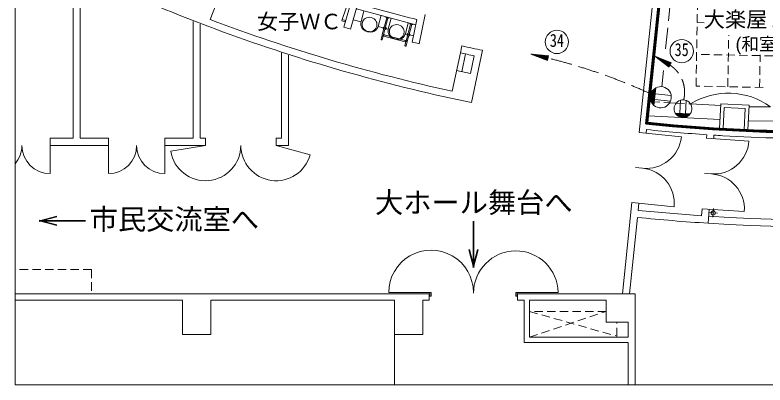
# Model space of a CAD drawing. Units: millimetres, scale not verified. Extents: x -33719 to 22651, y -21066 to 18138.
# Drawn here: x -33719 to -12457, y -21066 to -10587 of the extents above; entities that cross this region are included whole.
import ezdxf
from ezdxf.enums import TextEntityAlignment as Align

# ---------------------------------------------------------------- set-up
doc = ezdxf.new("R2010")
doc.units = ezdxf.units.MM
doc.header["$LTSCALE"] = 200
for name, pattern in [('DASHED1', [1.8, 1.2, -0.6]), ('DASHED2', [3, 2, -1]), ('DASHED3', [4, 3, -1])]:
    doc.linetypes.add(name, pattern=pattern)
for name, color, linetype, lineweight in [('1-0_121', 7, 'Continuous', 9), ('1-2_130', 7, 'Continuous', 9), ('1-3_155', 7, 'Continuous', 9), ('1-F', 1, 'Continuous', 35), ('8-1', 7, 'Continuous', 9), ('8-2', 7, 'Continuous', 9), ('F-0', 7, 'Continuous', 9)]:
    doc.layers.add(name, color=color, linetype=linetype, lineweight=lineweight)
doc.styles.add('HGｺﾞｼｯｸE', font='')
doc.styles.add('ＭＳ ゴシック', font='')
doc.styles.get('HGｺﾞｼｯｸE').set_extended_font_data('HGｺﾞｼｯｸE')
doc.styles.get('ＭＳ ゴシック').set_extended_font_data('MS Gothic')

msp = doc.modelspace()

# ---------------------------------------------------------------- linework, layer by layer
at = {"layer": '1-0_121'}
for p, q in [((-16020.9, -13910.8), (-15408.2, -8042.7)), ((-15230.1, -8262.3), (-15790.9, -13633.2)), ((-27323.2, -8474.9), (-28183.3, -10715.5)), ((-24008.2, -9584.2), (-24400, -10928.3)), ((-24261.8, -10194.3), (-24440.1, -10714.6)), ((-23998.1, -10264.2), (-24208, -10984.3)), ((-22355.1, -10862.5), (-24040.1, -10408.3)), ((-23825.9, -10467.1), (-23909.1, -10781.3)), ((-23342.5, -10595.2), (-23425.8, -10909.3)), ((-22088, -10568), (-22264.8, -11399.8)), ((-28254.9, -10902.2), (-28815.1, -10687.2)), ((-24440.1, -10714.6), (-24345.3, -10746.4)), ((-23908.8, -10780.3), (-24131, -10720.3)), ((-23179.3, -10664.5), (-23307.2, -11142.2)), ((-23146.4, -10673.3), (-23271.8, -11141.7)), ((-23198.3, -10636.6), (-23202.3, -10651.6)), ((-23144.8, -10673.7), (-23181, -10664)), ((-23053.4, -10675.4), (-23136.6, -10989.6)), ((-23116.1, -10658.6), (-23120.1, -10673.6)), ((-22570, -10803.4), (-22653.3, -11117.6)), ((-22521.3, -10817.8), (-22525.3, -10832.8)), ((-22323.8, -10715.6), (-22459, -11351.8)), ((-22439.1, -10839.8), (-22443.1, -10854.8)), ((-23136.3, -10988.5), (-23426, -10910.4)), ((-22502.3, -10845.7), (-22627.7, -11314.1)), ((-22469.4, -10854.5), (-22597.3, -11332.2)), ((-22467.8, -10854.9), (-22504, -10845.3)), ((-23311.9, -11159.7), (-23340.6, -11267)), ((-23281.5, -11177.8), (-23307.7, -11275.8)), ((-23286.3, -11153.1), (-23288.3, -11160.7)), ((-23281.5, -11177.8), (-23288.3, -11161.3)), ((-23285.9, -11152.6), (-23271.8, -11141.7)), ((-23272.3, -11143.6), (-23280.9, -11175.9)), ((-23263.2, -11183), (-23275.7, -11179.7)), ((-23253.4, -11146.3), (-23265.7, -11142.9)), ((-23252.6, -11147.5), (-23262, -11182.3)), ((-23261.7, -11181.4), (-22656.3, -11343.5)), ((-23252.9, -11148.4), (-22647.5, -11310.5)), ((-22422.7, -11180.9), (-22653.5, -11118.6)), ((-22637.4, -11350.3), (-22663.6, -11448.2)), ((-22647.2, -11309.6), (-22656.5, -11344.4)), ((-22655.8, -11345.6), (-22643.4, -11349)), ((-22646, -11308.8), (-22633.5, -11312.2)), ((-22637.4, -11350.3), (-22623.3, -11339.3)), ((-22628.2, -11316), (-22636.8, -11348.3)), ((-22602, -11349.7), (-22630.7, -11457)), ((-22620.9, -11330.6), (-22627.7, -11314.1)), ((-22620.9, -11331.2), (-22622.9, -11338.8)), ((-21092.7, -11657.4), (-21051.2, -11461.9)), ((-21092.8, -11657.5), (-21324.4, -12747.2)), ((-20946, -11688.7), (-21052.9, -12191.5)), ((-20464, -11585.5), (-20779.1, -13067.6)), ((-20808.4, -12243.5), (-20701.5, -11740.7)), ((-20808.4, -12243.5), (-21199.6, -12160.3)), ((-20779.1, -13067.6), (-21366, -12942.8)), ((-15681, -13047.3), (-15729.4, -13044.7)), ((-14978, -13084.2), (-15157.6, -13074.7)), ((-13711, -13150.6), (-14569.4, -13105.6)), ((-13613.8, -13206.5), (-13645.2, -13805.7)), ((-13014.6, -13237.9), (-13613.8, -13206.5)), ((-13014.6, -13237.9), (-13046, -13837.1)), ((-12303.2, -13185.7), (-12912.1, -13191.7)), ((-15771, -13443.1), (-13732, -13550.1)), ((-12933.1, -13591.9), (-7645.6, -13539.8)), ((-16020.9, -13910.8), (-14827.4, -14035.4)), ((-15811.6, -13832.1), (-15822, -13931.5)), ((-14104.1, -13977.1), (-14110.6, -14076.9)), ((-13904.5, -13990.2), (-13911, -14090)), ((-13056.5, -14036.8), (-13655.7, -14005.4)), ((-14110.6, -14076.9), (-12913.2, -14155.4)), ((-16124.8, -14905.4), (-15925.9, -14926.1)), ((-14176, -15074.8), (-13976.4, -15087.9)), ((-16228.6, -15900), (-16498.4, -18483.8)), ((-16228.6, -15900), (-15035.1, -16024.6)), ((-16029.7, -15920.7), (-16050.5, -16119.6)), ((-14241.4, -16072.6), (-14254.5, -16272.2)), ((-14241.4, -16072.6), (-13044, -16151.1)), ((-14041.8, -16085.7), (-14068, -16484.9)), ((-16071.2, -16318.6), (-16297.3, -18483.8))]:
    msp.add_line(p, q, dxfattribs=at)
at = {"layer": '1-0_121', "linetype": 'DASHED1'}
for p, q in [((-14411.6, -12601.4), (-14364.7, -9898.6)), ((-14181.3, -10803.4), (-14380.1, -10799.5)), ((-13510.7, -12619.1), (-13485.4, -11160.3)), ((-8990.3, -11806.6), (-14395.7, -11700.5)), ((-12609.8, -12636.8), (-12593.8, -11719)), ((-12504.7, -12638.9), (-14411.4, -12601.4)), ((-15681, -13047.3), (-15157.6, -13074.7)), ((-14978, -13084.2), (-14569.4, -13105.6))]:
    msp.add_line(p, q, dxfattribs=at)
at = {"layer": '1-0_121', "linetype": 'DASHED2'}
for p, q in [((-13915.2, -16065.2), (-13931.7, -16316.4)), ((-14049.8, -16183.2), (-13798.6, -16199.7))]:
    msp.add_line(p, q, dxfattribs=at)
at = {"layer": '1-0_121'}
for points in [[(-24440.1, -10714.6), (-24453.1, -10752.5), (-24358, -10784.3)], [(-13745, -13799.7), (-13708.4, -13100.7), (-12909.5, -13142.5), (-12946.1, -13841.6)]]:
    msp.add_lwpolyline(points, dxfattribs=at)
msp.add_circle((-13923.5, -16191.5), 60, dxfattribs=at)
for centre, radius, start, end in [((-10760.3, 35510), 49600, 242.42648, 248.65345), ((-10760.3, 35510), 47650, 253.87024, 255.95544), ((-10760.3, 35510), 49400, 249.34795, 257.65205), ((-23710.9, -10833.8), 205, 165.16284, 199.45284), ((-23628.8, -10855.6), 250, 165.16284, 184.87284), ((-23696.1, -10836.2), 180, 123.76284, 165.62284), ((-23673.8, -10869.5), 220, 26.55284, 123.76284), ((-23638.1, -10851.6), 180, 344.69284, 26.55284), ((-23200.4, -10652.1), 2, 165.0145, 239.05832), ((-23124.2, -10525), 150.2, 239.0583, 247.73277), ((-23180.7, -10663.1), 1, 247.73276, 255.0145), ((-23144.5, -10672.7), 1, 255.0145, 262.29617), ((-23124.5, -10524.9), 150.2, 262.29617, 270.97063), ((-23122, -10673.1), 2, 270.97063, 345.0145), ((-22523.4, -10833.3), 2, 165.0145, 239.05832), ((-22447.2, -10706.2), 150.2, 239.0583, 247.73277), ((-10760.3, 35510), 49600, 249.34655, 257.65345), ((-10760.3, 35510), 48400, 253.63162, 253.86838), ((-23677.9, -10822.2), 240, 199.16284, 222.85284), ((-23688.6, -10860.6), 190, 184.89284, 235.89284), ((-23655.9, -10801.8), 270, 222.85284, 287.46284), ((-23660.5, -10819.2), 240, 235.89284, 274.42284), ((-23656.7, -10869.1), 190, 274.42284, 325.42284), ((-23646.9, -10830.4), 240, 287.46284, 311.15284), ((-23706.1, -10835.1), 250, 325.44284, 345.16284), ((-23623.9, -10856.8), 205, 310.86284, 345.16284), ((-23241.3, -10961.9), 42, 98.89064, 231.13831), ((-23241.3, -10961.9), 42, 278.89064, 51.13831), ((-22938.4, -11042), 205, 165.16284, 199.45284), ((-22856.3, -11063.8), 250, 165.16284, 184.87284), ((-22923.6, -11044.5), 180, 123.76284, 165.62284), ((-22901.3, -11077.7), 220, 26.55284, 123.76284), ((-22865.6, -11059.9), 180, 344.69284, 26.55284), ((-22503.7, -10844.3), 1, 247.73276, 255.0145), ((-22467.5, -10854), 1, 255.0145, 262.29617), ((-22447.5, -10706.1), 150.2, 262.29617, 270.97063), ((-22445, -10854.3), 2, 270.97063, 345.0145), ((-23324.1, -11271.4), 17, 165.0145, 345.0145), ((-23287.3, -11161), 1, 165.0145, 202.32301), ((-23285.3, -11153.4), 1, 127.70592, 165.01448), ((-23260.1, -11121.7), 60.1, 249.14174, 255.0145), ((-23281.3, -11201), 60.1, 75.0145, 80.88719), ((-23262.9, -11182.1), 1, 255.0145, 345.0145), ((-23253.6, -11147.3), 1, 345.0145, 75.0145), ((-22905.4, -11030.5), 240, 199.16284, 222.85284), ((-22916.1, -11068.9), 190, 184.89284, 235.89284), ((-22883.4, -11010.1), 270, 222.85284, 287.46284), ((-22888, -11027.5), 240, 235.89284, 274.42284), ((-22884.2, -11077.3), 190, 274.42284, 325.42284), ((-22874.4, -11038.7), 240, 287.46284, 311.15284), ((-22933.6, -11043.3), 250, 325.44284, 345.16284), ((-22851.4, -11065.1), 205, 310.86284, 345.16284), ((-22564.3, -11143.1), 42, 98.89064, 231.13831), ((-22564.3, -11143.1), 42, 278.89064, 51.13831), ((-22647.2, -11452.6), 17, 165.0145, 345.0145), ((-22655.6, -11344.6), 1, 165.01448, 255.0145), ((-22646.2, -11309.8), 1, 75.0145, 165.0145), ((-22627.9, -11290.9), 60.1, 255.0145, 260.88719), ((-22649.1, -11370.2), 60.1, 69.14176, 75.0145), ((-22623.9, -11338.5), 1, 307.70593, 345.0145), ((-22621.9, -11331), 1, 345.0145, 22.32301), ((-10760.3, 35510), 48300, 255.98296, 256.22034), ((-10839.4, 35541.7), 48100, 257.74264, 258.45736), ((-10839.4, 35541.7), 48300, 257.74264, 258.21821), ((-10760.3, 35510), 49400, 264.15524, 266.65205), ((-10760.3, 35510), 49400, 267.34795, 273.63402), ((-10760.3, 35510), 49600, 264.15478, 266.13448), ((-10760.3, 35510), 49600, 266.36552, 266.65345), ((-10760.3, 35510), 49600, 267.34655, 275.01682), ((-15822, -13931.5), 1000, 264.03926, 354.03926), ((-10760.3, 35510), 51900, 266.3604, 287.22829), ((-13911, -14090), 1000, 266.25, 356.25), ((-10760.3, 35510), 52100, 266.35997, 287.23221), ((-16029.7, -15920.7), 1000, 354.03926, 84.03926), ((-14041.8, -16085.7), 1000, 356.25, 86.25), ((-10760.3, 35510), 51900, 264.14966, 266.1396), ((-10760.3, 35510), 52100, 264.14923, 266.35997)]:
    msp.add_arc(centre, radius, start, end, dxfattribs=at)
at = {"layer": '1-2_130'}
for p, q in [((-32073.2, -14078.5), (-32073.2, -9313.3)), ((-31872.9, -14078.5), (-31872.9, -9407.4)), ((-28669.1, -10769), (-28669.1, -14078.5)), ((-28468.9, -10845.9), (-28468.9, -14078.5)), ((-26166.1, -11656.3), (-26166.1, -14078.5)), ((-25965.9, -11720.7), (-25965.9, -14278.8)), ((-32723.9, -14078.5), (-32723.9, -14279.6)), ((-32723.9, -14078.5), (-32073.2, -14078.5)), ((-31872.9, -14078.5), (-31072, -14079.3)), ((-31072, -14079.3), (-31072, -14279.6)), ((-28669.1, -14078.5), (-29470.1, -14079.3)), ((-29470.1, -14279.6), (-29470.1, -14079.3)), ((-28318.7, -14078.5), (-28468.9, -14078.5)), ((-28318.7, -14078.5), (-28318.7, -14278.8)), ((-26316.3, -14278.8), (-26316.3, -14078.5)), ((-26166.1, -14078.5), (-26316.3, -14078.5)), ((-32723.9, -14278.8), (-31072, -14279.6)), ((-32723.9, -14279.6), (-32723.9, -15080.5)), ((-31072, -14279.6), (-31072, -15080.5)), ((-29470.1, -14279.6), (-28819.3, -14278.8)), ((-29470.1, -14279.6), (-28318.7, -14278.8)), ((-29470.1, -14279.6), (-29470.1, -15080.5)), ((-28318.7, -14278.8), (-29305.7, -14446.6)), ((-26316.3, -14278.8), (-25351.6, -14546.4)), ((-26316.3, -14278.8), (-25965.9, -14278.8)), ((-33719.4, -18483.8), (-21973.7, -18483.8)), ((-21973.7, -18664), (-21973.7, -18483.8)), ((-21923.6, -18448.7), (-21958.6, -18448.7)), ((-21958.6, -18548.8), (-21958.6, -18448.7)), ((-21923.6, -18448.7), (-21923.6, -18548.8)), ((-19520.7, -18448.7), (-19485.7, -18448.7)), ((-19520.7, -18448.7), (-19520.7, -18548.8)), ((-19490.7, -18448.7), (-19520.7, -18448.7)), ((-18319.5, -18448.7), (-19520.7, -18448.7)), ((-19485.7, -18548.8), (-19485.7, -18448.7)), ((-19470.7, -18664), (-19470.7, -18483.8)), ((-16134.2, -18483.8), (-19470.7, -18483.8)), ((-16134.2, -18483.8), (-16134.2, -21066.5)), ((-28969.5, -18664), (-33719.4, -18664)), ((-28969.5, -18664), (-28969.5, -19635.1)), ((-28168.5, -18664), (-28168.5, -19635.1)), ((-28168.5, -18664), (-22962.3, -18664)), ((-22962.3, -18664), (-22962.3, -19635.1)), ((-22161.4, -18664), (-22161.4, -19635.1)), ((-21973.7, -18664), (-22161.4, -18664)), ((-21923.6, -18548.8), (-21958.6, -18548.8)), ((-19520.7, -18548.8), (-19485.7, -18548.8)), ((-19283, -18664), (-19470.7, -18664)), ((-19283, -19859.2), (-19283, -18664)), ((-16955.2, -18664), (-19132.8, -18664)), ((-19132.8, -18664), (-19132.8, -19709)), ((-16955.2, -18664), (-16955.2, -19284.7)), ((-16334.5, -19284.7), (-16955.2, -19284.7)), ((-16334.5, -19284.7), (-16334.5, -19709)), ((-28168.5, -19635.1), (-28969.5, -19635.1)), ((-22161.4, -19635.1), (-22962.3, -19635.1)), ((-22962.3, -21066.5), (-22962.3, -19635.1)), ((-17155.4, -19709), (-19132.8, -19709)), ((-17155.4, -19709), (-16334.5, -19709)), ((-19283, -19859.2), (-19132.8, -19859.2)), ((-19132.8, -19859.2), (-17155.4, -19859.2))]:
    msp.add_line(p, q, dxfattribs=at)
at = {"layer": '1-2_130', "linetype": 'DASHED1'}
for p, q in [((-31547.5, -17798), (-33719.4, -17798)), ((-31547.5, -17798), (-31547.5, -18483.8)), ((-16955.2, -18983.1), (-19132.8, -18983.1)), ((-19132.8, -18983.1), (-16655.1, -19684)), ((-19132.8, -19709), (-16955.2, -18983.1)), ((-16655.1, -19684), (-16655.1, -19285.1))]:
    msp.add_line(p, q, dxfattribs=at)
at = {"layer": '1-2_130'}
for points in [[(-21953.6, -18448.7), (-21923.6, -18448.7), (-23125, -18448.7)], [(-17155.4, -19859.2), (-16334.5, -19859.2), (-16334.5, -21066.5)]]:
    msp.add_lwpolyline(points, dxfattribs=at)
for centre, radius, start, end in [((-34325.9, -14279.6), 801, 319.20974, 0), ((-32723.9, -14279.6), 801, 180, 270), ((-31072, -14279.6), 801, 270, 0), ((-29470.1, -14279.6), 801, 180, 270), ((-28318.7, -14278.8), 1001.2, 189.64859, 359.99998), ((-26316.3, -14278.8), 1001.2, 179.99998, 344.49289), ((-21923.6, -18448.7), 1201.4, 0, 180.04156), ((-19520.7, -18468.8), 1201.4, 0.97101, 180)]:
    msp.add_arc(centre, radius, start, end, dxfattribs=at)
at = {"layer": '1-3_155'}
for p, q in [((-32535.5, -16284.7), (-33036.1, -16418.8)), ((-32532.9, -16294.4), (-33033.5, -16428.5)), ((-32530.3, -16304), (-33030.9, -16438.2)), ((-31723.2, -16408.8), (-33036.1, -16408.8)), ((-32535.5, -16553), (-33036.1, -16418.8)), ((-31723.2, -16418.8), (-33036.1, -16418.8)), ((-31723.2, -16428.8), (-33036.1, -16428.8)), ((-32532.9, -16543.3), (-33033.5, -16409.1)), ((-32530.3, -16533.6), (-33030.9, -16399.5)), ((-20732.2, -16422.1), (-20732.2, -17735)), ((-20722.2, -16422.1), (-20722.2, -17735)), ((-20712.2, -16422.1), (-20712.2, -17735)), ((-20856.3, -17234.4), (-20722.2, -17735)), ((-20846.6, -17231.8), (-20712.5, -17732.4)), ((-20837, -17229.3), (-20702.8, -17729.8)), ((-20607.4, -17229.3), (-20741.5, -17729.8)), ((-20597.7, -17231.8), (-20731.8, -17732.4)), ((-20588, -17234.4), (-20722.2, -17735))]:
    msp.add_line(p, q, dxfattribs=at)
at = {"layer": '1-F'}
for p, q in [((-15004, -5712.1), (-15834.8, -13668.9)), ((-14993, -5703.2), (-15823.8, -13659.9)), ((-14982, -5694.3), (-15812.8, -13651)), ((-14971.1, -5685.3), (-15801.8, -13642.1)), ((-14960.1, -5676.4), (-15790.9, -13633.2))]:
    msp.add_line(p, q, dxfattribs=at)
for radius, start, end in [(49400, 264.15524, 278.13402), (49440, 264.10879, 278.18047), (49430, 264.1204, 278.16886), (49410, 264.14362, 278.14564), (49420, 264.15524, 278.15725), (49420, 264.13201, 266.65205), (49410, 264.15524, 266.65205)]:
    msp.add_arc((-10760.3, 35510), radius, start, end, dxfattribs=at)
at = {"layer": '8-1'}
for p, q in [((-15689.7, -13027.9), (-15660.4, -12747.4)), ((-15676.4, -13056.3), (-15641.5, -12722.3)), ((-15662.5, -13079.7), (-15623.1, -12702.3)), ((-15648.3, -13099.6), (-15605.1, -12685.8)), ((-15633.8, -13116.8), (-15587.3, -12671.9)), ((-15619.1, -13131.9), (-15569.8, -12660.2)), ((-15604.2, -13145.2), (-15552.5, -12650.2)), ((-15711.5, -12924.8), (-15703, -12843.7)), ((-15702.1, -12990.4), (-15680.3, -12781.5)), ((-15570.2, -12820), (-15115.5, -12867.5)), ((-15586.4, -12975.4), (-15131.7, -13022.9)), ((-14850.8, -12999.5), (-14870.3, -13370.7)), ((-14687, -13008.1), (-14706.5, -13379.2)), ((-15001.9, -13363.8), (-14574.8, -13386.2)), ((-14997.9, -13370.8), (-14579.6, -13392.8)), ((-14988.2, -13385.8), (-14590.8, -13406.6)), ((-14976.9, -13400.8), (-14603.6, -13420.3)), ((-14963.6, -13415.9), (-14618.4, -13434)), ((-14947.7, -13431.1), (-14635.8, -13447.5)), ((-14928.3, -13446.6), (-14656.8, -13460.8)), ((-14903.4, -13462.3), (-14683.1, -13473.9)), ((-14867.6, -13478.6), (-14720.5, -13486.3))]:
    msp.add_line(p, q, dxfattribs=at)
for centre, radius, start, end in [((-15411.7, -12915.1), 300, 117.99374, 230.08476), ((-15411.7, -12915.1), 300, 117.99374, 230.08476), ((-15411.7, -12915.1), 300, 230.08476, 117.99374), ((-14781.4, -13241.8), 252, 325.05127, 208.94422), ((-14781.4, -13241.8), 252, 208.94422, 325.05112)]:
    msp.add_arc(centre, radius, start, end, dxfattribs=at)
at = {"layer": '8-2', "linetype": 'DASHED3'}
for p, q in [((-15135.5, -10154.3), (-15287.2, -11679.1)), ((-19098.3, -11692.3), (-18588.4, -11740.2)), ((-19098.3, -11692.3), (-18618.2, -11870.6)), ((-15582.4, -11753.5), (-15107.7, -11945.6)), ((-15582.4, -11753.5), (-15173.6, -12061.9)), ((-15334.8, -12157.7), (-15380.5, -12616.8))]:
    msp.add_line(p, q, dxfattribs=at)
at = {"layer": '8-2'}
for p, q in [((-19094.5, -11693.7), (-19093, -11692.8)), ((-19076.8, -11700.3), (-19068.5, -11695.1)), ((-19059, -11706.9), (-19043.9, -11697.4)), ((-19041.3, -11713.5), (-19019.4, -11699.7)), ((-19023.6, -11720), (-18994.9, -11702)), ((-19005.9, -11726.6), (-18970.3, -11704.3)), ((-18988.1, -11733.2), (-18945.8, -11706.6)), ((-18970.4, -11739.8), (-18921.3, -11708.9)), ((-18952.7, -11746.4), (-18896.7, -11711.2)), ((-18935, -11752.9), (-18872.2, -11713.5)), ((-18917.2, -11759.5), (-18847.7, -11715.8)), ((-18899.5, -11766.1), (-18823.2, -11718.1)), ((-18881.8, -11772.7), (-18798.6, -11720.5)), ((-18864.1, -11779.3), (-18774.1, -11722.8)), ((-18846.3, -11785.8), (-18749.6, -11725.1)), ((-18828.6, -11792.4), (-18725, -11727.4)), ((-18810.9, -11799), (-18700.5, -11729.7)), ((-18793.2, -11805.6), (-18676, -11732)), ((-18775.4, -11812.2), (-18651.4, -11734.3)), ((-18757.7, -11818.8), (-18626.9, -11736.6)), ((-18740, -11825.3), (-18602.4, -11738.9)), ((-18722.3, -11831.9), (-18590.5, -11749.2)), ((-18704.5, -11838.5), (-18595.2, -11769.8)), ((-18686.8, -11845.1), (-18599.9, -11790.5)), ((-18669.1, -11851.7), (-18604.7, -11811.2)), ((-18651.4, -11858.2), (-18609.4, -11831.9)), ((-18633.6, -11864.8), (-18614.1, -11852.6)), ((-15579.1, -11756), (-15577.4, -11755.5)), ((-15564, -11767.3), (-15554.6, -11764.7)), ((-15548.9, -11778.7), (-15531.8, -11774)), ((-15533.8, -11790.1), (-15508.9, -11783.2)), ((-15518.8, -11801.5), (-15486.1, -11792.5)), ((-15503.7, -11812.9), (-15463.2, -11801.7)), ((-15488.6, -11824.3), (-15440.4, -11810.9)), ((-15473.5, -11835.7), (-15417.6, -11820.2)), ((-15458.4, -11847), (-15394.7, -11829.4)), ((-15443.3, -11858.4), (-15371.9, -11838.7)), ((-15428.2, -11869.8), (-15349, -11847.9)), ((-15413.1, -11881.2), (-15326.2, -11857.2)), ((-15398, -11892.6), (-15303.3, -11866.4)), ((-15382.9, -11904), (-15280.5, -11875.6)), ((-15367.8, -11915.4), (-15257.7, -11884.9)), ((-15352.7, -11926.8), (-15234.8, -11894.1)), ((-15337.6, -11938.1), (-15212, -11903.4)), ((-15322.5, -11949.5), (-15189.1, -11912.6)), ((-15307.4, -11960.9), (-15166.3, -11921.9)), ((-15292.4, -11972.3), (-15143.5, -11931.1)), ((-15277.3, -11983.7), (-15120.6, -11940.4)), ((-15262.2, -11995.1), (-15112.2, -11953.6)), ((-15247.1, -12006.5), (-15122.6, -11972)), ((-15232, -12017.9), (-15133.1, -11990.5)), ((-15216.9, -12029.2), (-15143.5, -12009)), ((-15201.8, -12040.6), (-15154, -12027.4)), ((-15186.7, -12052), (-15164.5, -12045.9))]:
    msp.add_line(p, q, dxfattribs=at)
for centre in [(-18355.6, -11348.9), (-14818.3, -11609.3)]:
    msp.add_circle(centre, 330, dxfattribs=at)
at = {"layer": '8-2', "linetype": 'DASHED3'}
for centre, radius, start, end in [((-22591, -27942.6), 16621.4, 65.47527, 77.87017), ((-15651.2, -12772.6), 915.8, 346.23082, 66.67466)]:
    msp.add_arc(centre, radius, start, end, dxfattribs=at)
at = {"layer": '8-2'}
msp.add_arc((-13496.3, -14843.2), 2042.3, 54.25345, 121.69769, dxfattribs=at)
at = {"layer": 'F-0'}
msp.add_line((-33719.4, -21062.1), (22280.6, -21062.1), dxfattribs=at)
msp.add_lwpolyline([(22280.6, 18137.9), (-33719.4, 18137.9), (-33719.4, -21062.1)], dxfattribs=at)

# ---------------------------------------------------------------- texts
at = {"layer": '1-0_121', "style": 'HGｺﾞｼｯｸE'}
for s, height, p in [('女子ＷＣ', 439.9, (-26860.9, -11123.1)), ('大楽屋１', 439.9, (-14190.9, -11062.2)), ('(和室)', 366.6, (-13290.9, -11700.1))]:
    msp.add_text(s, height=height, dxfattribs=at).set_placement(p, align=Align.BOTTOM_LEFT)
at = {"layer": '1-3_155', "style": 'HGｺﾞｼｯｸE'}
for s, p in [('大ホール舞台へ', (-23512.2, -16366.3)), ('市民交流室へ', (-31602, -16840.9))]:
    msp.add_text(s, height=586.5, dxfattribs=at).set_placement(p, align=Align.BOTTOM_LEFT)
at = {"layer": '8-2', "style": 'ＭＳ ゴシック', "width": 0.8}
for s, p in [('34', (-18555.6, -11598.9)), ('35', (-15018.3, -11859.3))]:
    msp.add_text(s, height=366.6, dxfattribs=at).set_placement(p, align=Align.BOTTOM_LEFT)

doc.saveas('drawing.dxf')
